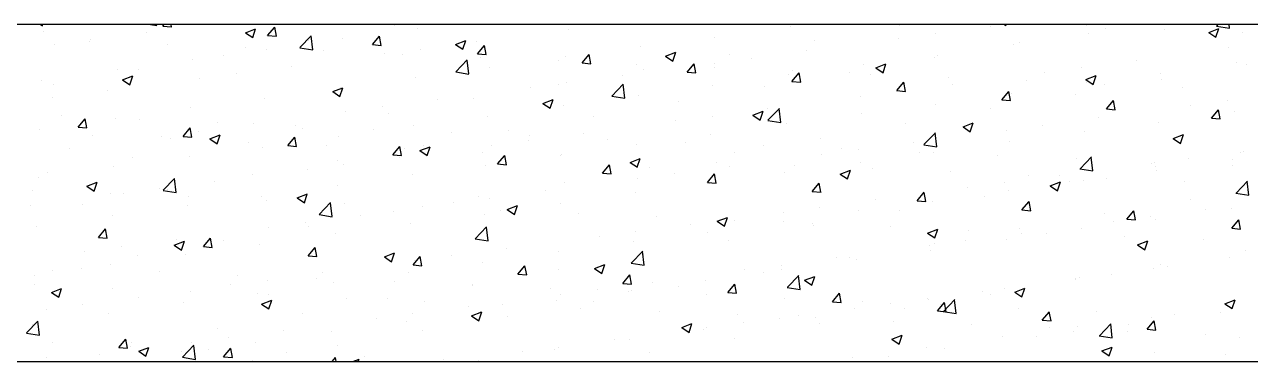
# Model space of a CAD drawing. Header units: millimetres. Extents: x 331487 to 517269, y 198509 to 399936.
# Drawn here: x 418471 to 419309, y 384679 to 384909 of the extents above; entities that cross this region are included whole.
import ezdxf

# ---------------------------------------------------------------- set-up
doc = ezdxf.new("R2010")
doc.units = ezdxf.units.MM
doc.header["$MEASUREMENT"] = 0
doc.layers.add('9th_Column', color=2, linetype='Continuous', lineweight=25)
doc.layers.add('COLUMN', color=6, linetype='Continuous')

msp = doc.modelspace()

# ---------------------------------------------------------------- linework, layer by layer
at = {"layer": '9th_Column'}
for p, q in [((419950.13, 384909.03), (414920.13, 384909.03)), ((415150.13, 384679.03), (419650.13, 384679.03))]:
    msp.add_line(p, q, dxfattribs=at)
at = {"layer": 'COLUMN', "color": 2, "linetype": 'Continuous'}
for p, q in [((418481.87, 384909.03), (418483.19, 384908.14)), ((418483.18, 384908.14), (418483.48, 384909.03)), ((418483.75, 384904.18), (418483.75, 384904.18)), ((418557.06, 384909.03), (418561.25, 384908.38)), ((418561.25, 384908.38), (418561.17, 384909.03)), ((418565.41, 384907.89), (418566.36, 384909.03)), ((418565.41, 384907.89), (418571.38, 384907.37)), ((418571.38, 384907.36), (418571.07, 384909.03)), ((418621.93, 384903.49), (418628.93, 384906.17)), ((418626.9, 384900.13), (418628.92, 384906.17)), ((418637.13, 384901.61), (418641.95, 384907.36)), ((418643.11, 384901.08), (418641.95, 384907.35)), ((418723.64, 384908.07), (418723.64, 384908.07)), ((418739.61, 384906.37), (418739.61, 384906.37)), ((418842.96, 384905.58), (418842.96, 384905.58)), ((418867.99, 384908.87), (418867.99, 384908.87)), ((418994.64, 384907.92), (418994.64, 384907.92)), ((419069.42, 384908.47), (419069.42, 384908.47)), ((419131.68, 384907.61), (419131.68, 384907.61)), ((419141.07, 384909.03), (419142.06, 384908.36)), ((419142.06, 384908.36), (419142.28, 384909.03)), ((419197.1, 384908.09), (419197.1, 384908.09)), ((419210.02, 384906.53), (419210.02, 384906.53)), ((419249.07, 384909.01), (419249.07, 384909.01)), ((419250.48, 384905.84), (419250.48, 384905.84)), ((419280.8, 384903.71), (419287.8, 384906.39)), ((419280.8, 384903.71), (419285.78, 384900.35)), ((419285.77, 384900.35), (419287.8, 384906.39)), ((419286.16, 384907.86), (419295.06, 384906.48)), ((419286.25, 384907.95), (419287.29, 384909.03)), ((419295.06, 384906.48), (419294.76, 384909.03)), ((418515.53, 384897.76), (418515.53, 384897.76)), ((418516.11, 384898.52), (418516.11, 384898.52)), ((418553.98, 384903.51), (418553.98, 384903.51)), ((418568.91, 384895.5), (418568.91, 384895.5)), ((418621.93, 384903.49), (418626.9, 384900.13)), ((418637.13, 384901.61), (418643.11, 384901.09)), ((418659.17, 384893.3), (418666.96, 384901.42)), ((418665.32, 384898.06), (418665.32, 384898.06)), ((418667.97, 384891.83), (418666.86, 384901.33)), ((418688.27, 384899.33), (418688.27, 384899.33)), ((418708.86, 384895.34), (418713.68, 384901.08)), ((418708.86, 384895.34), (418714.84, 384894.82)), ((418714.83, 384894.81), (418713.68, 384901.08)), ((418765.64, 384895.48), (418772.64, 384898.17)), ((418765.64, 384895.48), (418770.62, 384892.12)), ((418770.61, 384892.12), (418772.64, 384898.16)), ((418779.8, 384897.26), (418779.8, 384897.26)), ((418942.7, 384900.42), (418942.7, 384900.42)), ((419011.1, 384898.45), (419011.1, 384898.45)), ((419068.77, 384899.33), (419068.77, 384899.33)), ((419093.81, 384902.62), (419093.81, 384902.62)), ((419147.21, 384895.57), (419147.21, 384895.57)), ((419151.7, 384896.52), (419151.7, 384896.52)), ((419198.56, 384902.61), (419198.56, 384902.61)), ((419303.86, 384903.58), (419303.86, 384903.58)), ((418491.08, 384895.23), (418491.08, 384895.23)), ((418607, 384888.05), (418607, 384888.05)), ((418622.3, 384893.25), (418622.3, 384893.25)), ((418636.33, 384891.83), (418636.33, 384891.83)), ((418659.08, 384893.21), (418667.97, 384891.83)), ((418675.68, 384890.99), (418675.68, 384890.99)), ((418716.89, 384888.98), (418716.89, 384888.98)), ((418729.06, 384888.74), (418729.06, 384888.74)), ((418741.93, 384892.28), (418741.93, 384892.28)), ((418780.58, 384889.06), (418785.41, 384894.81)), ((418780.58, 384889.06), (418786.56, 384888.54)), ((418786.56, 384888.53), (418785.4, 384894.8)), ((418840.84, 384886.98), (418840.84, 384886.98)), ((418852.31, 384882.79), (418857.13, 384888.53)), ((418858.28, 384882.26), (418857.13, 384888.53)), ((418892.19, 384894.02), (418892.19, 384894.02)), ((418909.35, 384887.47), (418916.36, 384890.16)), ((418909.35, 384887.47), (418914.33, 384884.11)), ((418914.32, 384884.11), (418916.35, 384890.16)), ((418952.79, 384888.44), (418952.79, 384888.44)), ((419005.62, 384891.01), (419005.62, 384891.01)), ((419095.28, 384888.07), (419095.28, 384888.07)), ((419294.59, 384893.08), (419294.59, 384893.08)), ((418585.82, 384885.43), (418585.82, 384885.43)), ((418653.74, 384880.67), (418653.74, 384880.67)), ((418765.89, 384876.75), (418773.68, 384884.87)), ((418774.69, 384875.28), (418773.59, 384884.77)), ((418782.44, 384886.48), (418782.44, 384886.48)), ((418788.91, 384879.48), (418788.91, 384879.48)), ((418835.83, 384884.23), (418835.83, 384884.23)), ((418852.31, 384882.79), (418858.29, 384882.27)), ((418889.21, 384881.97), (418889.21, 384881.97)), ((418924.04, 384876.51), (418928.86, 384882.26)), ((418930.01, 384875.98), (418928.85, 384882.25)), ((418942.59, 384879.72), (418942.59, 384879.72)), ((418942.71, 384882.73), (418942.71, 384882.73)), ((418967.75, 384886.03), (418967.75, 384886.03)), ((419044.77, 384881.67), (419044.77, 384881.67)), ((419053.07, 384879.46), (419060.07, 384882.15)), ((419053.07, 384879.46), (419058.04, 384876.11)), ((419058.04, 384876.1), (419060.06, 384882.15)), ((419093.38, 384886.51), (419093.38, 384886.51)), ((419193.56, 384879.78), (419193.56, 384879.78)), ((419231.44, 384884.77), (419231.44, 384884.77)), ((419299.79, 384883.22), (419299.79, 384883.22)), ((419306.53, 384881.54), (419306.53, 384881.54)), ((418482.54, 384870.89), (418482.54, 384870.89)), ((418534.47, 384878.39), (418534.47, 384878.39)), ((418537.91, 384871.23), (418544.91, 384873.92)), ((418537.91, 384871.23), (418542.88, 384867.88)), ((418542.88, 384867.88), (418544.9, 384873.92)), ((418548.68, 384878.04), (418548.68, 384878.04)), ((418590.83, 384872.38), (418590.83, 384872.38)), ((418615.87, 384875.68), (418615.87, 384875.68)), ((418738.4, 384873.08), (418738.4, 384873.08)), ((418765.8, 384876.65), (418774.69, 384875.27)), ((418879.56, 384874.42), (418879.56, 384874.42)), ((418894.47, 384878.43), (418894.47, 384878.43)), ((418924.04, 384876.51), (418930.01, 384875.99)), ((418993.42, 384874.63), (418993.42, 384874.63)), ((418995.76, 384870.24), (419000.58, 384875.98)), ((418995.76, 384870.24), (419001.74, 384869.72)), ((418995.97, 384877.46), (418995.97, 384877.46)), ((419001.74, 384869.71), (419000.58, 384875.98)), ((419035.07, 384876.5), (419035.07, 384876.5)), ((419049.36, 384875.21), (419049.36, 384875.21)), ((419102.74, 384872.95), (419102.74, 384872.95)), ((419156.12, 384870.69), (419156.12, 384870.69)), ((419168.53, 384876.48), (419168.53, 384876.48)), ((419196.78, 384871.45), (419203.78, 384874.14)), ((419196.78, 384871.45), (419201.75, 384868.1)), ((419201.75, 384868.1), (419203.78, 384874.14)), ((419247.85, 384875.73), (419247.85, 384875.73)), ((419248.21, 384871.53), (419248.21, 384871.53)), ((418490.37, 384868.03), (418490.37, 384868.03)), ((418527.68, 384864.07), (418527.68, 384864.07)), ((418681.62, 384863.23), (418688.62, 384865.91)), ((418681.62, 384863.23), (418686.59, 384859.87)), ((418686.59, 384859.87), (418688.62, 384865.91)), ((418687.05, 384866.04), (418687.05, 384866.04)), ((418816.65, 384866.14), (418816.65, 384866.14)), ((418836.15, 384868.42), (418836.15, 384868.42)), ((418841.68, 384869.43), (418841.68, 384869.43)), ((418872.62, 384860.2), (418880.4, 384868.31)), ((418881.42, 384858.72), (418880.31, 384868.22)), ((418941.48, 384867.13), (418941.48, 384867.13)), ((418976.75, 384866.49), (418976.75, 384866.49)), ((419067.49, 384863.96), (419072.31, 384869.71)), ((419067.49, 384863.96), (419073.47, 384863.44)), ((419067.5, 384863.18), (419067.5, 384863.18)), ((419073.46, 384863.43), (419072.31, 384869.7)), ((419105.37, 384868.17), (419105.37, 384868.17)), ((419139.21, 384857.69), (419144.04, 384863.43)), ((419145.19, 384857.16), (419144.03, 384863.43)), ((419146, 384862.28), (419146, 384862.28)), ((419197.34, 384869.32), (419197.34, 384869.32)), ((419209.5, 384868.44), (419209.5, 384868.44)), ((419262.88, 384866.18), (419262.88, 384866.18)), ((418489.8, 384859.08), (418489.8, 384859.08)), ((418635.11, 384858.54), (418635.11, 384858.54)), ((418753.5, 384857.82), (418753.5, 384857.82)), ((418777.83, 384858.41), (418777.83, 384858.41)), ((418825.33, 384855.22), (418832.33, 384857.9)), ((418825.33, 384855.22), (418830.31, 384851.86)), ((418830.3, 384851.86), (418832.33, 384857.9)), ((418839.63, 384853.69), (418839.63, 384853.69)), ((418872.53, 384860.1), (418881.42, 384858.72)), ((418890.97, 384860.73), (418890.97, 384860.73)), ((418918.43, 384856.48), (418918.43, 384856.48)), ((419042.47, 384859.89), (419042.47, 384859.89)), ((419094.06, 384854.78), (419094.06, 384854.78)), ((419139.21, 384857.69), (419145.19, 384857.17)), ((419189.89, 384861.52), (419189.89, 384861.52)), ((419210.94, 384851.41), (419215.76, 384857.16)), ((419216.91, 384850.88), (419215.76, 384857.15)), ((419268.29, 384853.64), (419268.29, 384853.64)), ((419293.32, 384856.93), (419293.32, 384856.93)), ((418496.06, 384846.66), (418496.06, 384846.66)), ((418533.26, 384845.1), (418533.26, 384845.1)), ((418584.6, 384852.14), (418584.6, 384852.14)), ((418690.59, 384849.54), (418690.59, 384849.54)), ((418715.62, 384852.84), (418715.62, 384852.84)), ((418719.51, 384848.4), (418719.51, 384848.4)), ((418787.69, 384846.19), (418787.69, 384846.19)), ((418860.11, 384846.47), (418860.11, 384846.47)), ((418941.44, 384846.59), (418941.44, 384846.59)), ((418969.04, 384847.21), (418976.05, 384849.9)), ((418969.04, 384847.21), (418974.02, 384843.85)), ((418974.01, 384843.85), (418976.04, 384849.89)), ((418979.31, 384851.57), (418979.31, 384851.57)), ((418979.34, 384843.65), (418987.13, 384851.76)), ((418988.14, 384842.17), (418987.04, 384851.67)), ((419043.55, 384848.38), (419043.55, 384848.38)), ((419131.58, 384851.51), (419131.58, 384851.51)), ((419205.13, 384845.32), (419205.13, 384845.32)), ((419210.94, 384851.41), (419216.92, 384850.89)), ((419282.67, 384845.14), (419287.49, 384850.88)), ((419282.67, 384845.14), (419288.64, 384844.61)), ((419288.64, 384844.61), (419287.48, 384850.88)), ((419298.58, 384849.93), (419298.58, 384849.93)), ((418481.32, 384837.6), (418481.32, 384837.6)), ((418507.56, 384838.95), (418512.38, 384844.69)), ((418507.56, 384838.95), (418513.53, 384838.42)), ((418513.53, 384838.42), (418512.37, 384844.68)), ((418549.44, 384844.41), (418549.44, 384844.41)), ((418579.28, 384832.67), (418584.1, 384838.42)), ((418585.26, 384832.14), (418584.1, 384838.41)), ((418602.82, 384842.15), (418602.82, 384842.15)), ((418627.43, 384841.22), (418627.43, 384841.22)), ((418656.21, 384839.89), (418656.21, 384839.89)), ((418661.19, 384838.39), (418661.19, 384838.39)), ((418709.59, 384837.64), (418709.59, 384837.64)), ((418737.18, 384839.79), (418737.18, 384839.79)), ((418916.41, 384843.29), (418916.41, 384843.29)), ((418979.25, 384843.55), (418988.14, 384842.17)), ((418992.21, 384841.34), (418992.21, 384841.34)), ((419073.26, 384841.5), (419073.26, 384841.5)), ((419112.76, 384839.2), (419119.76, 384841.89)), ((419112.76, 384839.2), (419117.73, 384835.84)), ((419117.73, 384835.84), (419119.75, 384841.89)), ((419142.22, 384837.04), (419142.22, 384837.04)), ((419167.26, 384840.34), (419167.26, 384840.34)), ((419246.64, 384842.44), (419246.64, 384842.44)), ((418517.14, 384833.23), (418517.14, 384833.23)), ((418564.53, 384832.94), (418564.53, 384832.94)), ((418570.53, 384830.97), (418570.53, 384830.97)), ((418579.28, 384832.67), (418585.26, 384832.15)), ((418589.56, 384836.24), (418589.56, 384836.24)), ((418597.6, 384830.97), (418604.6, 384833.66)), ((418597.6, 384830.97), (418602.57, 384827.62)), ((418602.57, 384827.62), (418604.59, 384833.66)), ((418602.87, 384828.38), (418602.87, 384828.38)), ((418623.91, 384828.72), (418623.91, 384828.72)), ((418651.01, 384826.4), (418655.83, 384832.14)), ((418656.98, 384825.86), (418655.83, 384832.13)), ((418685.84, 384832.75), (418685.84, 384832.75)), ((418762.97, 384835.38), (418762.97, 384835.38)), ((418801.79, 384836.46), (418801.79, 384836.46)), ((418815.38, 384829.99), (418815.38, 384829.99)), ((418816.35, 384833.13), (418816.35, 384833.13)), ((418853.25, 384834.98), (418853.25, 384834.98)), ((418869.73, 384830.87), (418869.73, 384830.87)), ((418923.12, 384828.62), (418923.12, 384828.62)), ((418940.27, 384833.84), (418940.27, 384833.84)), ((419014.94, 384831.49), (419014.94, 384831.49)), ((419079.07, 384828.73), (419079.07, 384828.73)), ((419086.06, 384827.09), (419093.85, 384835.21)), ((419094.87, 384825.62), (419093.76, 384835.12)), ((419144.78, 384828.99), (419144.78, 384828.99)), ((419196.13, 384836.03), (419196.13, 384836.03)), ((419256.47, 384831.19), (419263.47, 384833.88)), ((419256.47, 384831.19), (419261.44, 384827.83)), ((419261.44, 384827.83), (419263.47, 384833.88)), ((418501.37, 384824.63), (418501.37, 384824.63)), ((418633.9, 384825.25), (418633.9, 384825.25)), ((418651.01, 384826.4), (418656.99, 384825.87)), ((418677.29, 384826.46), (418677.29, 384826.46)), ((418722.73, 384820.12), (418727.55, 384825.87)), ((418722.73, 384820.12), (418728.71, 384819.6)), ((418728.71, 384819.59), (418727.55, 384825.86)), ((418730.67, 384824.21), (418730.67, 384824.21)), ((418741.31, 384822.96), (418748.31, 384825.65)), ((418741.31, 384822.96), (418746.28, 384819.61)), ((418743.47, 384826.45), (418743.47, 384826.45)), ((418746.28, 384819.61), (418748.31, 384825.65)), ((418784.06, 384821.95), (418784.06, 384821.95)), ((418790.34, 384826.69), (418790.34, 384826.69)), ((418838.41, 384820.4), (418838.41, 384820.4)), ((418889.76, 384827.44), (418889.76, 384827.44)), ((418956.62, 384821.48), (418956.62, 384821.48)), ((418976.5, 384826.36), (418976.5, 384826.36)), ((419016.16, 384820.45), (419016.16, 384820.45)), ((419029.88, 384824.11), (419029.88, 384824.11)), ((419041.19, 384823.74), (419041.19, 384823.74)), ((419083.26, 384821.85), (419083.26, 384821.85)), ((419085.97, 384827), (419094.87, 384825.62)), ((419092.84, 384821.5), (419092.84, 384821.5)), ((419302.4, 384821.88), (419302.4, 384821.88)), ((419304.89, 384822.48), (419304.89, 384822.48)), ((418532.04, 384811.81), (418532.04, 384811.81)), ((418544.56, 384818.37), (418544.56, 384818.37)), ((418583.39, 384818.85), (418583.39, 384818.85)), ((418685.15, 384816.43), (418685.15, 384816.43)), ((418689.31, 384813.39), (418689.31, 384813.39)), ((418727.19, 384818.38), (418727.19, 384818.38)), ((418786.47, 384812.9), (418786.47, 384812.9)), ((418794.46, 384813.84), (418799.28, 384819.59)), ((418794.46, 384813.85), (418800.44, 384813.32)), ((418800.43, 384813.31), (418799.28, 384819.58)), ((418837.44, 384819.7), (418837.44, 384819.7)), ((418866.19, 384807.57), (418871.01, 384813.32)), ((418872.16, 384807.04), (418871, 384813.31)), ((418885.02, 384814.95), (418892.02, 384817.64)), ((418885.02, 384814.95), (418890, 384811.6)), ((418889.99, 384811.6), (418892.02, 384817.64)), ((418890.82, 384817.44), (418890.82, 384817.44)), ((418898.3, 384811.47), (418898.3, 384811.47)), ((418944.2, 384815.18), (418944.2, 384815.18)), ((418953.01, 384812.13), (418953.01, 384812.13)), ((418997.58, 384812.93), (418997.58, 384812.93)), ((419042.33, 384815.09), (419042.33, 384815.09)), ((419136.65, 384819.59), (419136.65, 384819.59)), ((419190.03, 384817.34), (419190.03, 384817.34)), ((419192.79, 384810.54), (419200.58, 384818.66)), ((419201.59, 384809.07), (419200.49, 384818.57)), ((419241.98, 384814.2), (419241.98, 384814.2)), ((419243.41, 384815.08), (419243.41, 384815.08)), ((419244.08, 384811.87), (419244.08, 384811.87)), ((419267.01, 384817.49), (419267.01, 384817.49)), ((419296.79, 384812.83), (419296.79, 384812.83)), ((419297.36, 384816.64), (419297.36, 384816.64)), ((418480.1, 384804.31), (418480.1, 384804.31)), ((418486.24, 384808.36), (418486.24, 384808.36)), ((418565.7, 384795.89), (418573.49, 384804.01)), ((418574.5, 384794.42), (418573.4, 384803.91)), ((418626.84, 384806.42), (418626.84, 384806.42)), ((418664.28, 384810.1), (418664.28, 384810.1)), ((418735.96, 384806.5), (418735.96, 384806.5)), ((418866.19, 384807.57), (418872.16, 384807.05)), ((418890.1, 384803.85), (418890.1, 384803.85)), ((418915.13, 384807.15), (418915.13, 384807.15)), ((418937.91, 384801.29), (418942.73, 384807.04)), ((418943.89, 384800.76), (418942.73, 384807.03)), ((418990.99, 384808.05), (418990.99, 384808.05)), ((419028.74, 384806.95), (419035.74, 384809.63)), ((419028.74, 384806.95), (419033.71, 384803.59)), ((419033.7, 384803.59), (419035.73, 384809.63)), ((419050.97, 384810.67), (419050.97, 384810.67)), ((419104.35, 384808.42), (419104.35, 384808.42)), ((419157.73, 384806.16), (419157.73, 384806.16)), ((419178.82, 384805.88), (419178.82, 384805.88)), ((419192.7, 384810.45), (419201.59, 384809.07)), ((419211.11, 384803.91), (419211.11, 384803.91)), ((419245.42, 384809.15), (419245.42, 384809.15)), ((418476.16, 384795.83), (418476.16, 384795.83)), ((418513.57, 384798.72), (418520.58, 384801.41)), ((418513.57, 384798.72), (418518.55, 384795.36)), ((418518.54, 384795.36), (418520.57, 384801.41)), ((418563.25, 384796.8), (418563.25, 384796.8)), ((418565.61, 384795.79), (418574.5, 384794.42)), ((418568.52, 384796.41), (418568.52, 384796.41)), ((418601.13, 384801.78), (418601.13, 384801.78)), ((418684.62, 384799.46), (418684.62, 384799.46)), ((418826.94, 384795.54), (418826.94, 384795.54)), ((418839.98, 384801.46), (418839.98, 384801.46)), ((418937.91, 384801.29), (418943.89, 384800.77)), ((418939.05, 384800.55), (418939.05, 384800.55)), ((419009.64, 384795.02), (419014.46, 384800.76)), ((419009.64, 384795.02), (419015.62, 384794.5)), ((419015.61, 384794.49), (419014.46, 384800.76)), ((419115.92, 384797.6), (419115.92, 384797.6)), ((419140.95, 384800.9), (419140.95, 384800.9)), ((419143.57, 384795.7), (419143.57, 384795.7)), ((419172.45, 384798.94), (419179.45, 384801.62)), ((419172.45, 384798.94), (419177.42, 384795.58)), ((419177.42, 384795.58), (419179.45, 384801.62)), ((419185.77, 384801.86), (419185.77, 384801.86)), ((419194.91, 384802.74), (419194.91, 384802.74)), ((419264.5, 384801.65), (419264.5, 384801.65)), ((419299.51, 384793.99), (419307.3, 384802.11)), ((419308.31, 384792.52), (419307.21, 384802.01)), ((418510.2, 384786.4), (418510.2, 384786.4)), ((418529.55, 384793.57), (418529.55, 384793.57)), ((418538.22, 384793.5), (418538.22, 384793.5)), ((418582.93, 384791.32), (418582.93, 384791.32)), ((418632.68, 384791.96), (418632.68, 384791.96)), ((418636.31, 384789.06), (418636.31, 384789.06)), ((418657.29, 384790.71), (418664.29, 384793.4)), ((418657.29, 384790.71), (418662.26, 384787.36)), ((418662.26, 384787.35), (418664.28, 384793.4)), ((418672.43, 384779.34), (418680.21, 384787.45)), ((418681.23, 384777.87), (418680.12, 384787.36)), ((418689.69, 384786.81), (418689.69, 384786.81)), ((418764.04, 384787.25), (418764.04, 384787.25)), ((418781.66, 384791.45), (418781.66, 384791.45)), ((418789.07, 384790.55), (418789.07, 384790.55)), ((418837.2, 384787.11), (418837.2, 384787.11)), ((418888.54, 384794.15), (418888.54, 384794.15)), ((419052.76, 384789.29), (419052.76, 384789.29)), ((419081.36, 384788.74), (419086.18, 384794.49)), ((419081.36, 384788.74), (419087.34, 384788.22)), ((419087.34, 384788.21), (419086.18, 384794.48)), ((419091.63, 384788.21), (419091.63, 384788.21)), ((419127.45, 384791.85), (419127.45, 384791.85)), ((419153.09, 384782.47), (419157.91, 384788.21)), ((419159.06, 384781.94), (419157.91, 384788.21)), ((419268.05, 384789.91), (419268.05, 384789.91)), ((419299.42, 384793.89), (419308.32, 384792.52)), ((418475.06, 384785.19), (418475.06, 384785.19)), ((418530.83, 384778.52), (418530.83, 384778.52)), ((418582.17, 384785.56), (418582.17, 384785.56)), ((418672.34, 384779.24), (418681.23, 384777.86)), ((418700.88, 384778.94), (418700.88, 384778.94)), ((418723.34, 384781.44), (418723.34, 384781.44)), ((418743.08, 384784.55), (418743.08, 384784.55)), ((418785.26, 384779.61), (418785.26, 384779.61)), ((418796.46, 384782.3), (418796.46, 384782.3)), ((418801, 384782.7), (418808, 384785.39)), ((418801, 384782.7), (418805.97, 384779.35)), ((418805.97, 384779.34), (418808, 384785.39)), ((418849.84, 384780.04), (418849.84, 384780.04)), ((418989.85, 384781.01), (418989.85, 384781.01)), ((419014.89, 384784.3), (419014.89, 384784.3)), ((419041.12, 384781.8), (419041.12, 384781.8)), ((419069.13, 384781.84), (419069.13, 384781.84)), ((419153.09, 384782.47), (419159.07, 384781.95)), ((419209.73, 384779.9), (419209.73, 384779.9)), ((419224.82, 384776.19), (419229.64, 384781.94)), ((419230.79, 384775.66), (419229.63, 384781.93)), ((419240.71, 384778.05), (419240.71, 384778.05)), ((419278.58, 384783.04), (419278.58, 384783.04)), ((419296.14, 384783.35), (419296.14, 384783.35)), ((418478.89, 384771.02), (418478.89, 384771.02)), ((418521.43, 384763.73), (418526.25, 384769.47)), ((418637.97, 384770.66), (418637.97, 384770.66)), ((418663.01, 384773.95), (418663.01, 384773.95)), ((418665.03, 384771.43), (418665.03, 384771.43)), ((418734.75, 384773.21), (418734.75, 384773.21)), ((418779.15, 384762.79), (418786.94, 384770.9)), ((418787.95, 384761.31), (418786.85, 384770.81)), ((418903.22, 384777.79), (418903.22, 384777.79)), ((418926.7, 384772.69), (418926.7, 384772.69)), ((418944.71, 384774.69), (418951.71, 384777.38)), ((418944.71, 384774.69), (418949.69, 384771.34)), ((418949.68, 384771.34), (418951.71, 384777.38)), ((418956.6, 384775.53), (418956.6, 384775.53)), ((418989.77, 384774.76), (418989.77, 384774.76)), ((419009.99, 384773.27), (419009.99, 384773.27)), ((419010.81, 384771.83), (419010.81, 384771.83)), ((419063.37, 384771.02), (419063.37, 384771.02)), ((419151.41, 384769.89), (419151.41, 384769.89)), ((419215.67, 384774.76), (419215.67, 384774.76)), ((419224.82, 384776.19), (419230.79, 384775.67)), ((419244.21, 384775.86), (419244.21, 384775.86)), ((419296.54, 384769.92), (419301.36, 384775.66)), ((419296.54, 384769.92), (419302.52, 384769.4)), ((419302.52, 384769.39), (419301.36, 384775.66)), ((418521.43, 384763.73), (418527.41, 384763.2)), ((418527.4, 384763.2), (418526.25, 384769.46)), ((418573.26, 384758.46), (418580.27, 384761.14)), ((418574.82, 384762.34), (418574.82, 384762.34)), ((418578.23, 384755.1), (418580.26, 384761.14)), ((418593.16, 384757.45), (418597.98, 384763.2)), ((418599.13, 384756.92), (418597.97, 384763.19)), ((418606.71, 384761.42), (418606.71, 384761.42)), ((418683.4, 384766.17), (418683.4, 384766.17)), ((418779.06, 384762.69), (418787.95, 384761.31)), ((418863.79, 384764.41), (418863.79, 384764.41)), ((418888.83, 384767.7), (418888.83, 384767.7)), ((418937.84, 384767.27), (418937.84, 384767.27)), ((418952.49, 384761.81), (418952.49, 384761.81)), ((419088.43, 384766.68), (419095.43, 384769.37)), ((419088.43, 384766.68), (419093.4, 384763.33)), ((419093.4, 384763.33), (419095.42, 384769.37)), ((419114.64, 384761.46), (419114.64, 384761.46)), ((419116.75, 384768.76), (419116.75, 384768.76)), ((419142.35, 384762.41), (419142.35, 384762.41)), ((419152.52, 384766.44), (419152.52, 384766.44)), ((419170.13, 384766.51), (419170.13, 384766.51)), ((419193.69, 384769.46), (419193.69, 384769.46)), ((419223.52, 384764.25), (419223.52, 384764.25)), ((419232.14, 384758.68), (419239.14, 384761.36)), ((419237.11, 384755.32), (419239.14, 384761.36)), ((419276.9, 384762), (419276.9, 384762)), ((418511.91, 384754.06), (418511.91, 384754.06)), ((418536.95, 384757.36), (418536.95, 384757.36)), ((418573.27, 384758.46), (418578.24, 384755.1)), ((418593.16, 384757.45), (418599.13, 384756.93)), ((418631.47, 384758.67), (418631.47, 384758.67)), ((418664.88, 384751.18), (418669.7, 384756.92)), ((418670.86, 384750.65), (418669.7, 384756.91)), ((418716.98, 384750.45), (418723.98, 384753.14)), ((418721.95, 384747.09), (418723.97, 384753.13)), ((418800.64, 384756.09), (418800.64, 384756.09)), ((418835.98, 384753.82), (418835.98, 384753.82)), ((418885.87, 384746.23), (418893.66, 384754.35)), ((418887.32, 384760.86), (418887.32, 384760.86)), ((418894.68, 384744.76), (418893.57, 384754.26)), ((419089.61, 384758.16), (419089.61, 384758.16)), ((419090.41, 384754.92), (419090.41, 384754.92)), ((419093.09, 384759.88), (419093.09, 384759.88)), ((419232.14, 384758.68), (419237.11, 384755.32)), ((419306.24, 384754.92), (419306.24, 384754.92)), ((418529.61, 384745.23), (418529.61, 384745.23)), ((418548.39, 384751.41), (418548.39, 384751.41)), ((418580.95, 384752.27), (418580.95, 384752.27)), ((418664.88, 384751.18), (418670.86, 384750.65)), ((418716.98, 384750.45), (418721.95, 384747.09)), ((418736.61, 384744.9), (418741.43, 384750.65)), ((418736.61, 384744.9), (418742.59, 384744.38)), ((418737.73, 384747.81), (418737.73, 384747.81)), ((418742.58, 384744.37), (418741.43, 384750.64)), ((418762.76, 384751.11), (418762.76, 384751.11)), ((418784.04, 384746.32), (418784.04, 384746.32)), ((418808.33, 384738.63), (418813.16, 384744.37)), ((418814.31, 384738.1), (418813.15, 384744.36)), ((418860.69, 384742.44), (418867.69, 384745.13)), ((418865.66, 384739.08), (418867.69, 384745.13)), ((418885.78, 384746.14), (418894.68, 384744.76)), ((418894.17, 384751.8), (418894.17, 384751.8)), ((418988.58, 384744.86), (418988.58, 384744.86)), ((419026.45, 384749.85), (419026.45, 384749.85)), ((419034.77, 384749.87), (419034.77, 384749.87)), ((419039.9, 384748.51), (419039.9, 384748.51)), ((419247.92, 384744.9), (419247.92, 384744.9)), ((419294.93, 384750.07), (419294.93, 384750.07)), ((418477.67, 384737.73), (418477.67, 384737.73)), ((418490.07, 384741.4), (418490.07, 384741.4)), ((418510.07, 384742.47), (418510.07, 384742.47)), ((418563.46, 384740.22), (418563.46, 384740.22)), ((418616.84, 384737.96), (418616.84, 384737.96)), ((418674.57, 384739.5), (418674.57, 384739.5)), ((418733.53, 384739.92), (418733.53, 384739.92)), ((418808.34, 384738.63), (418814.31, 384738.1)), ((418835.85, 384741.79), (418835.85, 384741.79)), ((418860.69, 384742.44), (418865.67, 384739.08)), ((418880.06, 384732.35), (418884.88, 384738.1)), ((418886.03, 384731.82), (418884.88, 384738.09)), ((418963.55, 384741.56), (418963.55, 384741.56)), ((418976.45, 384739.86), (418976.45, 384739.86)), ((418988.56, 384741.47), (418988.56, 384741.47)), ((418992.6, 384729.68), (419000.39, 384737.8)), ((419001.4, 384728.21), (419000.3, 384737.71)), ((419004.4, 384734.43), (419011.41, 384737.12)), ((419009.37, 384731.07), (419011.4, 384737.12)), ((419192.48, 384736.17), (419192.48, 384736.17)), ((419214.4, 384738.61), (419214.4, 384738.61)), ((419242.99, 384742.57), (419242.99, 384742.57)), ((419252.27, 384743.6), (419252.27, 384743.6)), ((418477.78, 384731.3), (418477.78, 384731.3)), ((418489.24, 384726.2), (418496.24, 384728.89)), ((418494.21, 384722.85), (418496.24, 384728.89)), ((418531.16, 384729.04), (418531.16, 384729.04)), ((418611.67, 384731.22), (418611.67, 384731.22)), ((418636.7, 384734.51), (418636.7, 384734.51)), ((418670.22, 384735.71), (418670.22, 384735.71)), ((418682.19, 384732.88), (418682.19, 384732.88)), ((418723.6, 384733.45), (418723.6, 384733.45)), ((418776.98, 384731.2), (418776.98, 384731.2)), ((418777.53, 384731.78), (418777.53, 384731.78)), ((418830.37, 384728.94), (418830.37, 384728.94)), ((418862.52, 384728.26), (418862.52, 384728.26)), ((418880.06, 384732.35), (418886.04, 384731.83)), ((418886.11, 384727.57), (418886.11, 384727.57)), ((418900.39, 384733.25), (418900.39, 384733.25)), ((418918.13, 384729.85), (418918.13, 384729.85)), ((418936.62, 384733.98), (418936.62, 384733.98)), ((418951.79, 384726.08), (418956.61, 384731.82)), ((418957.76, 384725.54), (418956.6, 384731.81)), ((418992.51, 384729.59), (419001.4, 384728.21)), ((419004.4, 384734.43), (419009.38, 384731.08)), ((419141.13, 384729.12), (419141.13, 384729.12)), ((419148.12, 384726.42), (419155.12, 384729.11)), ((419153.09, 384723.07), (419155.11, 384729.11)), ((419189.36, 384735.32), (419189.36, 384735.32)), ((419189.6, 384734.89), (419189.6, 384734.89)), ((418489.24, 384726.2), (418494.22, 384722.85)), ((418548.51, 384722.9), (418548.51, 384722.9)), ((418584.54, 384726.79), (418584.54, 384726.79)), ((418630.25, 384725.38), (418630.25, 384725.38)), ((418632.96, 384718.2), (418639.96, 384720.88)), ((418637.92, 384724.53), (418637.92, 384724.53)), ((418637.92, 384714.84), (418639.95, 384720.88)), ((418691.3, 384722.28), (418691.3, 384722.28)), ((418719.22, 384721.77), (418719.22, 384721.77)), ((418744.69, 384720.02), (418744.69, 384720.02)), ((418834.76, 384720.53), (418834.76, 384720.53)), ((418837.48, 384724.97), (418837.48, 384724.97)), ((418859.81, 384719.84), (418859.81, 384719.84)), ((418883.75, 384726.69), (418883.75, 384726.69)), ((418937.13, 384724.43), (418937.13, 384724.43)), ((418951.79, 384726.08), (418957.76, 384725.55)), ((418990.51, 384722.18), (418990.51, 384722.18)), ((419023.51, 384719.8), (419028.33, 384725.55)), ((419023.51, 384719.8), (419029.49, 384719.28)), ((419029.49, 384719.27), (419028.33, 384725.54)), ((419043.9, 384719.92), (419043.9, 384719.92)), ((419088.34, 384722.02), (419088.34, 384722.02)), ((419089.2, 384721.63), (419089.2, 384721.63)), ((419095.24, 384713.52), (419100.06, 384719.27)), ((419099.32, 384713.13), (419107.11, 384721.25)), ((419101.21, 384712.99), (419100.06, 384719.26)), ((419108.12, 384711.66), (419107.02, 384721.15)), ((419126.21, 384727), (419126.21, 384727)), ((419131.28, 384724.88), (419131.28, 384724.88)), ((419148.12, 384726.42), (419153.09, 384723.07)), ((419291.83, 384718.41), (419298.83, 384721.1)), ((419296.8, 384715.06), (419298.83, 384721.1)), ((418485.6, 384714.62), (418485.6, 384714.62)), ((418510.64, 384717.92), (418510.64, 384717.92)), ((418528.39, 384711.94), (418528.39, 384711.94)), ((418579.74, 384718.98), (418579.74, 384718.98)), ((418632.96, 384718.2), (418637.93, 384714.84)), ((418660.9, 384711.76), (418660.9, 384711.76)), ((418736.46, 384711.67), (418736.46, 384711.67)), ((418774.33, 384716.65), (418774.33, 384716.65)), ((418776.67, 384710.19), (418783.67, 384712.87)), ((418781.64, 384706.83), (418783.67, 384712.87)), ((418782.83, 384713.04), (418782.83, 384713.04)), ((418798.07, 384717.76), (418798.07, 384717.76)), ((418851.45, 384715.51), (418851.45, 384715.51)), ((418904.83, 384713.25), (418904.83, 384713.25)), ((418958.22, 384711), (418958.22, 384711)), ((419038.69, 384715.23), (419038.69, 384715.23)), ((419063.3, 384718.72), (419063.3, 384718.72)), ((419072.96, 384714.87), (419072.96, 384714.87)), ((419095.24, 384713.53), (419101.22, 384713)), ((419097.28, 384717.66), (419097.28, 384717.66)), ((419099.23, 384713.03), (419108.13, 384711.66)), ((419150.66, 384715.41), (419150.66, 384715.41)), ((419166.96, 384707.25), (419171.79, 384713)), ((419172.94, 384706.72), (419171.78, 384712.99)), ((419204.04, 384713.15), (419204.04, 384713.15)), ((419257.42, 384710.9), (419257.42, 384710.9)), ((419289.12, 384712.47), (419289.12, 384712.47)), ((419291.83, 384718.41), (419296.8, 384715.06)), ((419293.71, 384716.78), (419293.71, 384716.78)), ((418472.23, 384698.48), (418480.02, 384706.59)), ((418476.46, 384704.44), (418476.46, 384704.44)), ((418481.04, 384697.01), (418479.93, 384706.5)), ((418711.42, 384708.37), (418711.42, 384708.37)), ((418732.32, 384706.63), (418732.32, 384706.63)), ((418776.67, 384710.19), (418781.64, 384706.83)), ((418801.5, 384709.83), (418801.5, 384709.83)), ((418920.38, 384702.18), (418927.38, 384704.87)), ((418925.35, 384698.82), (418927.38, 384704.86)), ((418962.27, 384705.42), (418962.27, 384705.42)), ((418987.34, 384708.18), (418987.34, 384708.18)), ((419000.15, 384710.4), (419000.15, 384710.4)), ((419011.6, 384708.74), (419011.6, 384708.74)), ((419014.64, 384704.86), (419014.64, 384704.86)), ((419064.98, 384706.49), (419064.98, 384706.49)), ((419118.36, 384704.23), (419118.36, 384704.23)), ((419166.97, 384707.25), (419172.94, 384706.73)), ((419191.26, 384702.88), (419191.26, 384702.88)), ((419206.05, 384696.58), (419213.83, 384704.7)), ((419214.85, 384695.11), (419213.74, 384704.6)), ((419225.96, 384704.16), (419225.96, 384704.16)), ((419238.69, 384700.97), (419243.51, 384706.72)), ((419241.77, 384709.28), (419241.77, 384709.28)), ((419244.66, 384700.44), (419243.51, 384706.71)), ((418472.14, 384698.38), (418481.04, 384697)), ((418535.31, 384688.51), (418540.13, 384694.25)), ((418541.28, 384687.98), (418540.12, 384694.25)), ((418602.58, 384701.75), (418602.58, 384701.75)), ((418610.39, 384695.07), (418610.39, 384695.07)), ((418648.27, 384700.06), (418648.27, 384700.06)), ((418680.97, 384699.59), (418680.97, 384699.59)), ((418743.18, 384699.82), (418743.18, 384699.82)), ((418884.89, 384694.28), (418884.89, 384694.28)), ((418920.38, 384702.18), (418925.36, 384698.82)), ((418935.4, 384700.69), (418935.4, 384700.69)), ((418937.24, 384702.12), (418937.24, 384702.12)), ((418956.32, 384694.85), (418956.32, 384694.85)), ((419064.09, 384694.17), (419071.1, 384696.86)), ((419064.09, 384694.17), (419069.07, 384690.81)), ((419069.06, 384690.81), (419071.09, 384696.86)), ((419139.92, 384695.84), (419139.92, 384695.84)), ((419163.06, 384695.87), (419163.06, 384695.87)), ((419171.74, 384701.98), (419171.74, 384701.98)), ((419188.09, 384699.17), (419188.09, 384699.17)), ((419205.96, 384696.48), (419214.85, 384695.1)), ((419225.13, 384699.72), (419225.13, 384699.72)), ((419238.69, 384700.97), (419244.67, 384700.45)), ((419278.51, 384697.47), (419278.51, 384697.47)), ((419302.11, 384695.25), (419302.11, 384695.25)), ((418490.18, 384691.64), (418490.18, 384691.64)), ((418535.31, 384688.51), (418541.28, 384687.98)), ((418543.56, 384689.39), (418543.56, 384689.39)), ((418544.26, 384691.74), (418544.26, 384691.74)), ((418548.93, 384685.94), (418555.94, 384688.63)), ((418548.93, 384685.94), (418553.91, 384682.59)), ((418553.9, 384682.59), (418555.93, 384688.63)), ((418578.52, 384685.69), (418578.52, 384685.69)), ((418578.96, 384681.93), (418586.75, 384690.04)), ((418585.36, 384691.77), (418585.36, 384691.77)), ((418587.76, 384680.45), (418586.66, 384689.95)), ((418596.94, 384687.13), (418596.94, 384687.13)), ((418607.03, 384682.23), (418611.85, 384687.98)), ((418613.01, 384681.7), (418611.85, 384687.97)), ((418629.03, 384692.09), (418629.03, 384692.09)), ((418684.86, 384689.81), (418684.86, 384689.81)), ((418833.55, 384687.24), (418833.55, 384687.24)), ((418836.21, 384688.82), (418836.21, 384688.82)), ((418874.08, 384693.81), (418874.08, 384693.81)), ((419087.98, 384688.34), (419087.98, 384688.34)), ((419099.9, 384687.56), (419099.9, 384687.56)), ((419207.81, 384686.16), (419214.81, 384688.85)), ((419207.81, 384686.16), (419212.78, 384682.8)), ((419212.78, 384682.8), (419214.8, 384688.85)), ((418485.94, 384681.73), (418485.94, 384681.73)), ((418522.21, 384683.46), (418522.21, 384683.46)), ((418578.87, 384681.83), (418587.76, 384680.45)), ((418607.03, 384682.23), (418613.01, 384681.71)), ((418626.54, 384679.8), (418626.54, 384679.8)), ((418650.32, 384684.88), (418650.32, 384684.88)), ((418681.33, 384679.03), (418683.58, 384681.7)), ((418684.07, 384679.03), (418683.58, 384681.69)), ((418695.5, 384679.03), (418699.65, 384680.62)), ((418699.11, 384679.03), (418699.64, 384680.62)), ((418703.71, 384682.62), (418703.71, 384682.62)), ((418757.09, 384680.37), (418757.09, 384680.37)), ((418781.61, 384679.75), (418781.61, 384679.75)), ((418811.18, 384685.53), (418811.18, 384685.53)), ((418898.01, 384684.84), (418898.01, 384684.84)), ((419037, 384679.28), (419037, 384679.28)), ((419037.47, 384681.94), (419037.47, 384681.94)), ((419062.03, 384682.57), (419062.03, 384682.57)), ((419243.79, 384685.24), (419243.79, 384685.24)), ((419292.5, 384683.49), (419292.5, 384683.49))]:
    msp.add_line(p, q, dxfattribs=at)

doc.saveas('drawing.dxf')
